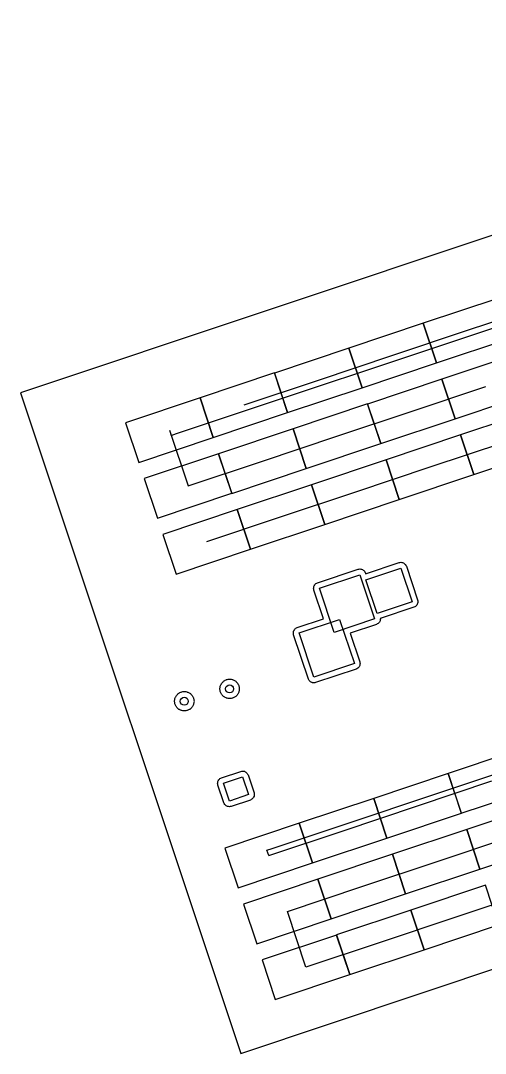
# Model space of a CAD drawing. Header units: feet. Extents: x -377 to 137, y -116 to 143.
# Drawn here: x -376.6 to -335.8, y -22.4 to 68.1 of the extents above; entities that cross this region are included whole.
import ezdxf

# ---------------------------------------------------------------- set-up
doc = ezdxf.new("R2010")
doc.units = ezdxf.units.FT
for name, color, linetype in [('Buildings', 7, 'CONTINUOUS'), ('Connections', 7, 'CONTINUOUS'), ('Modules', 7, 'CONTINUOUS'), ('Obstructions', 7, 'CONTINUOUS'), ('Setbacks', 7, 'CONTINUOUS'), ('Strings', 7, 'CONTINUOUS')]:
    doc.layers.add(name, color=color, linetype=linetype)

msp = doc.modelspace()

# ---------------------------------------------------------------- linework, layer by layer
at = {"layer": 'Buildings', "color": 252}
for p, q in [((-141.602, 113.945), (-376.619, 35.506)), ((-357.301, -22.374), (-122.284, 56.066)), ((-376.619, 35.506), (-357.301, -22.374))]:
    msp.add_line(p, q, dxfattribs=at)
at = {"layer": 'Connections', "color": 91}
for p, q in [((-362.943, 31.934), (-218.958, 79.991)), ((-354.545, -4.417), (-207.199, 44.761)), ((-363.565, 32.245), (-363.41, 31.779)), ((-363.41, 31.779), (-362.943, 31.934)), ((-355.012, -4.573), (-354.545, -4.417)), ((-354.856, -5.04), (-355.012, -4.573))]:
    msp.add_line(p, q, dxfattribs=at)
at = {"layer": 'Modules', "color": 254}
for p, q in [((-334.764, 43.785), (-341.293, 41.606)), ((-341.294, 41.605), (-347.823, 39.426)), ((-340.135, 38.133), (-341.294, 41.605)), ((-341.293, 41.606), (-340.134, 38.134)), ((-340.134, 38.134), (-333.605, 40.313)), ((-347.824, 39.428), (-354.353, 37.249)), ((-346.665, 35.956), (-347.824, 39.428)), ((-347.823, 39.426), (-346.664, 35.953)), ((-346.664, 35.953), (-340.135, 38.133)), ((-333.13, 38.895), (-339.66, 36.716)), ((-354.351, 37.252), (-360.88, 35.072)), ((-354.353, 37.249), (-353.194, 33.777)), ((-353.192, 33.779), (-354.351, 37.252)), ((-339.657, 36.711), (-346.186, 34.532)), ((-339.66, 36.716), (-338.501, 33.243)), ((-338.498, 33.239), (-339.657, 36.711)), ((-353.194, 33.777), (-346.665, 35.956)), ((-338.501, 33.243), (-331.971, 35.423)), ((-360.88, 35.071), (-367.41, 32.892)), ((-360.88, 35.072), (-359.721, 31.6)), ((-359.721, 31.599), (-360.88, 35.071)), ((-346.19, 34.534), (-352.719, 32.355)), ((-345.031, 31.062), (-346.19, 34.534)), ((-346.186, 34.532), (-345.027, 31.059)), ((-359.721, 31.6), (-353.192, 33.779)), ((-331.494, 33.997), (-338.023, 31.818)), ((-367.41, 32.892), (-366.251, 29.42)), ((-345.027, 31.059), (-338.498, 33.239)), ((-352.717, 32.354), (-359.246, 30.175)), ((-352.719, 32.355), (-351.56, 28.883)), ((-351.558, 28.882), (-352.717, 32.354)), ((-338.026, 31.817), (-344.555, 29.638)), ((-336.867, 28.345), (-338.026, 31.817)), ((-338.023, 31.818), (-336.864, 28.346)), ((-366.251, 29.42), (-359.721, 31.599)), ((-351.56, 28.883), (-345.031, 31.062)), ((-359.247, 30.177), (-365.776, 27.998)), ((-358.088, 26.705), (-359.247, 30.177)), ((-359.246, 30.175), (-358.087, 26.702)), ((-336.864, 28.346), (-330.335, 30.525)), ((-344.559, 29.637), (-351.088, 27.458)), ((-343.4, 26.164), (-344.559, 29.637)), ((-344.555, 29.638), (-343.396, 26.165)), ((-358.087, 26.702), (-351.558, 28.882)), ((-343.396, 26.165), (-336.867, 28.345)), ((-365.776, 27.998), (-364.617, 24.526)), ((-351.086, 27.456), (-357.615, 25.277)), ((-351.088, 27.458), (-349.929, 23.985)), ((-349.927, 23.984), (-351.086, 27.456)), ((-364.617, 24.526), (-358.088, 26.705)), ((-349.929, 23.985), (-343.4, 26.164)), ((-357.616, 25.283), (-364.145, 23.104)), ((-356.457, 21.811), (-357.616, 25.283)), ((-357.615, 25.277), (-356.456, 21.805)), ((-356.456, 21.805), (-349.927, 23.984)), ((-364.145, 23.104), (-362.986, 19.632)), ((-362.986, 19.632), (-356.457, 21.811)), ((-332.585, 4.327), (-339.114, 2.148)), ((-339.112, 2.146), (-345.641, -0.033)), ((-339.114, 2.148), (-337.955, -1.325)), ((-337.953, -1.326), (-339.112, 2.146)), ((-337.955, -1.325), (-331.426, 0.854)), ((-345.641, -0.034), (-352.171, -2.213)), ((-345.641, -0.033), (-344.482, -3.505)), ((-344.482, -3.506), (-345.641, -0.034)), ((-330.948, -0.571), (-337.477, -2.75)), ((-344.482, -3.505), (-337.953, -1.326)), ((-352.171, -2.214), (-358.7, -4.393)), ((-352.171, -2.213), (-351.012, -5.685)), ((-351.012, -5.687), (-352.171, -2.214)), ((-351.012, -5.685), (-344.482, -3.506)), ((-337.478, -2.751), (-344.007, -4.93)), ((-336.319, -6.224), (-337.478, -2.751)), ((-337.477, -2.75), (-336.318, -6.222)), ((-358.7, -4.393), (-357.541, -7.866)), ((-336.318, -6.222), (-329.789, -4.043)), ((-344.007, -4.932), (-350.537, -7.111)), ((-344.007, -4.93), (-342.848, -8.403)), ((-342.849, -8.404), (-344.007, -4.932)), ((-357.541, -7.866), (-351.012, -5.687)), ((-342.848, -8.403), (-336.319, -6.224)), ((-350.534, -7.112), (-357.063, -9.291)), ((-350.537, -7.111), (-349.378, -10.583)), ((-349.375, -10.584), (-350.534, -7.112)), ((-335.847, -7.645), (-342.376, -9.824)), ((-334.688, -11.118), (-335.847, -7.645)), ((-349.378, -10.583), (-342.849, -8.404)), ((-357.063, -9.291), (-355.905, -12.763)), ((-342.377, -9.822), (-348.906, -12.001)), ((-341.218, -13.294), (-342.377, -9.822)), ((-342.376, -9.824), (-341.217, -13.297)), ((-355.905, -12.763), (-349.375, -10.584)), ((-341.217, -13.297), (-334.688, -11.118)), ((-348.903, -12.006), (-355.432, -14.185)), ((-348.906, -12.001), (-347.747, -15.473)), ((-347.744, -15.478), (-348.903, -12.006)), ((-347.747, -15.473), (-341.218, -13.294)), ((-355.432, -14.185), (-354.274, -17.657)), ((-354.274, -17.657), (-347.744, -15.478))]:
    msp.add_line(p, q, dxfattribs=at)
at = {"layer": 'Obstructions', "color": 252}
for p, q in [((-346.328, 19.13), (-343.256, 20.157)), ((-343.256, 20.157), (-342.272, 17.206)), ((-350.41, 18.385), (-346.853, 19.572)), ((-346.853, 19.572), (-345.558, 15.697)), ((-345.342, 16.179), (-346.328, 19.13)), ((-349.117, 14.507), (-350.41, 18.385)), ((-342.272, 17.206), (-345.342, 16.179)), ((-352.189, 14.47), (-348.633, 15.657)), ((-345.558, 15.697), (-349.117, 14.507)), ((-348.633, 15.657), (-347.337, 11.778)), ((-350.897, 10.591), (-352.189, 14.47)), ((-347.337, 11.778), (-350.897, 10.591)), ((-358.83, 1.3), (-357.144, 1.863)), ((-357.144, 1.863), (-356.621, 0.303)), ((-358.308, -0.259), (-358.83, 1.3)), ((-356.621, 0.303), (-358.308, -0.259))]:
    msp.add_line(p, q, dxfattribs=at)
for centre in [(-358.282, 9.569), (-362.258, 8.484)]:
    msp.add_circle(centre, 0.35, dxfattribs=at)
at = {"layer": 'Setbacks', "color": 2}
for p, q in [((-350.569, 18.863), (-347.012, 20.05)), ((-347.012, 20.05), (-346.935, 20.063)), ((-347.012, 20.05), (-347.012, 20.05)), ((-346.935, 20.063), (-346.858, 20.075)), ((-346.858, 20.075), (-346.857, 20.075)), ((-346.857, 20.075), (-346.857, 20.075)), ((-346.857, 20.075), (-346.857, 20.075)), ((-346.857, 20.075), (-346.857, 20.075)), ((-346.857, 20.075), (-346.779, 20.064)), ((-346.779, 20.064), (-346.702, 20.052)), ((-346.702, 20.052), (-346.702, 20.052)), ((-346.702, 20.052), (-346.701, 20.052)), ((-346.701, 20.052), (-346.701, 20.052)), ((-346.701, 20.052), (-346.701, 20.052)), ((-346.701, 20.052), (-346.631, 20.017)), ((-346.631, 20.017), (-346.561, 19.982)), ((-346.561, 19.982), (-346.561, 19.982)), ((-346.561, 19.982), (-346.561, 19.982)), ((-346.561, 19.982), (-346.56, 19.982)), ((-346.56, 19.982), (-346.56, 19.981)), ((-346.56, 19.981), (-346.504, 19.927)), ((-346.504, 19.927), (-346.449, 19.872)), ((-346.35, 19.654), (-343.415, 20.634)), ((-343.415, 20.634), (-343.415, 20.634)), ((-343.415, 20.634), (-343.415, 20.634)), ((-343.415, 20.634), (-343.414, 20.634)), ((-343.414, 20.634), (-343.337, 20.647)), ((-343.337, 20.647), (-343.26, 20.66)), ((-343.26, 20.66), (-343.26, 20.66)), ((-343.26, 20.66), (-343.26, 20.66)), ((-343.26, 20.66), (-343.259, 20.66)), ((-343.259, 20.66), (-343.259, 20.66)), ((-343.259, 20.66), (-343.182, 20.648)), ((-343.182, 20.648), (-343.104, 20.637)), ((-343.104, 20.637), (-343.104, 20.636)), ((-343.104, 20.636), (-343.104, 20.636)), ((-343.104, 20.636), (-343.104, 20.636)), ((-343.104, 20.636), (-343.103, 20.636)), ((-343.103, 20.636), (-343.033, 20.601)), ((-343.033, 20.601), (-342.964, 20.566)), ((-342.964, 20.566), (-342.963, 20.566)), ((-342.963, 20.566), (-342.963, 20.566)), ((-342.963, 20.566), (-342.963, 20.566)), ((-342.963, 20.566), (-342.962, 20.566)), ((-342.962, 20.566), (-342.907, 20.511)), ((-342.907, 20.511), (-342.851, 20.456)), ((-342.851, 20.456), (-342.851, 20.456)), ((-342.851, 20.456), (-342.851, 20.456)), ((-342.851, 20.456), (-342.851, 20.455)), ((-342.851, 20.455), (-342.85, 20.455)), ((-342.85, 20.455), (-342.814, 20.386)), ((-342.814, 20.386), (-342.778, 20.316)), ((-342.778, 20.316), (-342.778, 20.316)), ((-342.778, 20.316), (-342.778, 20.316)), ((-342.778, 20.316), (-342.778, 20.316)), ((-342.778, 20.316), (-341.795, 17.365)), ((-346.449, 19.872), (-346.448, 19.871)), ((-346.448, 19.871), (-346.448, 19.871)), ((-346.448, 19.871), (-346.448, 19.871)), ((-346.448, 19.871), (-346.448, 19.871)), ((-346.448, 19.871), (-346.412, 19.801)), ((-346.412, 19.801), (-346.376, 19.732)), ((-346.376, 19.732), (-346.376, 19.732)), ((-346.376, 19.732), (-346.376, 19.732)), ((-346.376, 19.732), (-346.376, 19.732)), ((-346.376, 19.732), (-346.35, 19.654)), ((-350.913, 18.382), (-350.901, 18.459)), ((-350.913, 18.381), (-350.913, 18.382)), ((-350.9, 18.304), (-350.913, 18.381)), ((-350.913, 18.381), (-350.913, 18.381)), ((-350.913, 18.381), (-350.913, 18.381)), ((-350.913, 18.381), (-350.913, 18.381)), ((-350.901, 18.459), (-350.89, 18.536)), ((-350.887, 18.227), (-350.9, 18.304)), ((-350.89, 18.536), (-350.89, 18.537)), ((-350.89, 18.537), (-350.89, 18.537)), ((-350.89, 18.537), (-350.889, 18.537)), ((-350.889, 18.538), (-350.854, 18.607)), ((-350.889, 18.537), (-350.889, 18.538)), ((-350.887, 18.226), (-350.887, 18.227)), ((-350.05, 15.715), (-350.887, 18.226)), ((-350.854, 18.607), (-350.819, 18.677)), ((-350.819, 18.678), (-350.764, 18.734)), ((-350.819, 18.677), (-350.819, 18.678)), ((-350.819, 18.678), (-350.819, 18.678)), ((-350.819, 18.678), (-350.819, 18.678)), ((-350.819, 18.678), (-350.819, 18.678)), ((-350.764, 18.734), (-350.709, 18.79)), ((-350.709, 18.79), (-350.709, 18.79)), ((-350.709, 18.79), (-350.709, 18.79)), ((-350.709, 18.79), (-350.709, 18.79)), ((-350.709, 18.79), (-350.708, 18.79)), ((-350.708, 18.79), (-350.639, 18.826)), ((-350.639, 18.826), (-350.569, 18.862)), ((-350.569, 18.862), (-350.569, 18.863)), ((-341.795, 17.365), (-341.795, 17.364)), ((-341.795, 17.364), (-341.782, 17.287)), ((-341.782, 17.287), (-341.769, 17.21)), ((-341.769, 17.209), (-341.781, 17.132)), ((-341.769, 17.21), (-341.769, 17.21)), ((-341.769, 17.21), (-341.769, 17.21)), ((-341.769, 17.21), (-341.769, 17.209)), ((-341.769, 17.209), (-341.769, 17.209)), ((-342.113, 16.728), (-345.061, 15.742)), ((-342.112, 16.728), (-342.113, 16.728)), ((-342.043, 16.764), (-342.112, 16.728)), ((-341.974, 16.8), (-342.043, 16.764)), ((-341.973, 16.801), (-341.974, 16.8)), ((-341.918, 16.857), (-341.973, 16.801)), ((-341.973, 16.801), (-341.973, 16.801)), ((-341.973, 16.801), (-341.973, 16.801)), ((-341.973, 16.801), (-341.973, 16.801)), ((-341.863, 16.912), (-341.918, 16.857)), ((-341.862, 16.914), (-341.863, 16.913)), ((-341.863, 16.913), (-341.863, 16.913)), ((-341.863, 16.913), (-341.863, 16.913)), ((-341.863, 16.913), (-341.863, 16.912)), ((-341.828, 16.983), (-341.862, 16.914)), ((-341.793, 17.053), (-341.828, 16.983)), ((-341.792, 17.054), (-341.793, 17.054)), ((-341.793, 17.054), (-341.793, 17.053)), ((-341.781, 17.132), (-341.792, 17.055)), ((-341.792, 17.055), (-341.792, 17.054)), ((-341.792, 17.054), (-341.792, 17.054)), ((-352.349, 14.947), (-350.05, 15.715)), ((-345.148, 15.404), (-345.204, 15.348)), ((-345.113, 15.475), (-345.148, 15.405)), ((-345.148, 15.405), (-345.148, 15.405)), ((-345.148, 15.405), (-345.148, 15.405)), ((-345.148, 15.405), (-345.148, 15.405)), ((-345.148, 15.405), (-345.148, 15.404)), ((-345.078, 15.545), (-345.113, 15.475)), ((-345.066, 15.624), (-345.078, 15.546)), ((-345.078, 15.546), (-345.078, 15.546)), ((-345.078, 15.546), (-345.078, 15.546)), ((-345.078, 15.546), (-345.078, 15.546)), ((-345.078, 15.546), (-345.078, 15.545)), ((-345.054, 15.701), (-345.066, 15.624)), ((-345.061, 15.742), (-345.054, 15.702)), ((-345.054, 15.702), (-345.054, 15.702)), ((-345.054, 15.702), (-345.054, 15.702)), ((-345.054, 15.702), (-345.054, 15.701)), ((-345.054, 15.701), (-345.054, 15.701)), ((-352.693, 14.467), (-352.681, 14.544)), ((-352.681, 14.544), (-352.669, 14.621)), ((-352.669, 14.622), (-352.634, 14.693)), ((-352.669, 14.621), (-352.669, 14.622)), ((-352.669, 14.622), (-352.669, 14.622)), ((-352.669, 14.622), (-352.669, 14.622)), ((-352.669, 14.622), (-352.669, 14.622)), ((-352.634, 14.693), (-352.599, 14.762)), ((-352.599, 14.763), (-352.543, 14.819)), ((-352.599, 14.762), (-352.599, 14.763)), ((-352.599, 14.763), (-352.599, 14.763)), ((-352.599, 14.763), (-352.599, 14.763)), ((-352.599, 14.763), (-352.599, 14.763)), ((-352.543, 14.819), (-352.489, 14.875)), ((-352.489, 14.875), (-352.489, 14.875)), ((-352.489, 14.875), (-352.488, 14.875)), ((-352.488, 14.875), (-352.419, 14.911)), ((-352.488, 14.875), (-352.488, 14.875)), ((-352.488, 14.875), (-352.488, 14.875)), ((-352.419, 14.911), (-352.349, 14.947)), ((-352.349, 14.947), (-352.349, 14.947)), ((-345.398, 15.22), (-347.699, 14.45)), ((-345.397, 15.22), (-345.398, 15.22)), ((-345.398, 15.22), (-345.398, 15.22)), ((-345.398, 15.22), (-345.398, 15.22)), ((-345.398, 15.22), (-345.398, 15.22)), ((-345.329, 15.256), (-345.397, 15.22)), ((-345.259, 15.292), (-345.329, 15.256)), ((-345.258, 15.293), (-345.259, 15.292)), ((-345.204, 15.348), (-345.258, 15.293)), ((-345.258, 15.293), (-345.258, 15.293)), ((-345.258, 15.293), (-345.258, 15.293)), ((-345.258, 15.293), (-345.258, 15.293)), ((-352.693, 14.466), (-352.693, 14.467)), ((-352.693, 14.466), (-352.693, 14.466)), ((-352.68, 14.388), (-352.693, 14.466)), ((-352.693, 14.466), (-352.693, 14.466)), ((-352.693, 14.466), (-352.693, 14.466)), ((-352.667, 14.311), (-352.68, 14.388)), ((-351.374, 10.432), (-352.667, 14.311)), ((-352.667, 14.311), (-352.667, 14.311)), ((-347.699, 14.45), (-346.86, 11.938)), ((-346.86, 11.938), (-346.86, 11.938)), ((-346.86, 11.938), (-346.86, 11.938)), ((-346.86, 11.938), (-346.86, 11.937)), ((-346.86, 11.937), (-346.847, 11.86)), ((-346.847, 11.86), (-346.834, 11.783)), ((-346.834, 11.782), (-346.846, 11.704)), ((-346.834, 11.783), (-346.834, 11.783)), ((-346.834, 11.783), (-346.834, 11.782)), ((-346.834, 11.782), (-346.834, 11.782)), ((-346.834, 11.782), (-346.834, 11.782)), ((-347.178, 11.301), (-350.738, 10.114)), ((-347.177, 11.301), (-347.178, 11.301)), ((-347.178, 11.301), (-347.178, 11.301)), ((-347.178, 11.301), (-347.178, 11.301)), ((-347.108, 11.337), (-347.177, 11.301)), ((-347.039, 11.373), (-347.108, 11.337)), ((-347.038, 11.374), (-347.039, 11.373)), ((-346.983, 11.43), (-347.038, 11.374)), ((-347.038, 11.374), (-347.038, 11.374)), ((-347.038, 11.374), (-347.038, 11.374)), ((-347.038, 11.374), (-347.038, 11.374)), ((-346.928, 11.485), (-346.983, 11.43)), ((-346.893, 11.556), (-346.928, 11.486)), ((-346.928, 11.486), (-346.928, 11.486)), ((-346.928, 11.486), (-346.928, 11.486)), ((-346.928, 11.486), (-346.928, 11.486)), ((-346.928, 11.486), (-346.928, 11.485)), ((-346.858, 11.626), (-346.893, 11.556)), ((-346.857, 11.627), (-346.858, 11.627)), ((-346.858, 11.627), (-346.858, 11.627)), ((-346.858, 11.627), (-346.858, 11.626)), ((-346.846, 11.704), (-346.857, 11.627)), ((-346.857, 11.627), (-346.857, 11.627)), ((-359.056, 9.913), (-359.037, 9.962)), ((-359.037, 9.963), (-359, 10.026)), ((-359.037, 9.962), (-359.037, 9.963)), ((-359, 10.026), (-358.967, 10.067)), ((-359, 10.026), (-359, 10.026)), ((-358.967, 10.067), (-358.939, 10.111)), ((-358.939, 10.111), (-358.938, 10.111)), ((-358.938, 10.111), (-358.889, 10.165)), ((-358.889, 10.166), (-358.849, 10.198)), ((-358.889, 10.165), (-358.889, 10.166)), ((-358.849, 10.198), (-358.812, 10.235)), ((-358.812, 10.235), (-358.811, 10.236)), ((-358.811, 10.236), (-358.752, 10.279)), ((-358.752, 10.279), (-358.705, 10.303)), ((-358.752, 10.279), (-358.752, 10.279)), ((-358.705, 10.303), (-358.662, 10.331)), ((-358.662, 10.331), (-358.661, 10.331)), ((-358.661, 10.331), (-358.594, 10.361)), ((-358.594, 10.361), (-358.543, 10.375)), ((-358.594, 10.361), (-358.594, 10.361)), ((-358.543, 10.375), (-358.495, 10.393)), ((-358.495, 10.393), (-358.494, 10.394)), ((-358.494, 10.394), (-358.423, 10.409)), ((-358.423, 10.409), (-358.422, 10.409)), ((-358.422, 10.409), (-358.37, 10.411)), ((-358.37, 10.411), (-358.319, 10.42)), ((-358.319, 10.42), (-358.318, 10.42)), ((-358.318, 10.42), (-358.245, 10.42)), ((-358.245, 10.42), (-358.245, 10.42)), ((-358.245, 10.42), (-358.193, 10.411)), ((-358.193, 10.411), (-358.141, 10.409)), ((-358.141, 10.409), (-358.14, 10.409)), ((-358.14, 10.409), (-358.069, 10.394)), ((-358.069, 10.394), (-358.068, 10.393)), ((-358.068, 10.393), (-358.02, 10.375)), ((-358.02, 10.375), (-357.969, 10.361)), ((-357.969, 10.361), (-357.969, 10.361)), ((-357.969, 10.361), (-357.902, 10.331)), ((-357.902, 10.331), (-357.902, 10.331)), ((-357.902, 10.331), (-357.858, 10.303)), ((-357.858, 10.303), (-357.811, 10.279)), ((-357.811, 10.279), (-357.811, 10.279)), ((-357.811, 10.279), (-357.752, 10.236)), ((-357.752, 10.236), (-357.751, 10.235)), ((-357.751, 10.235), (-357.715, 10.198)), ((-357.715, 10.198), (-357.674, 10.166)), ((-357.674, 10.166), (-357.674, 10.165)), ((-357.674, 10.165), (-357.625, 10.111)), ((-357.625, 10.111), (-357.624, 10.111)), ((-357.624, 10.111), (-357.596, 10.067)), ((-357.596, 10.067), (-357.563, 10.026)), ((-357.563, 10.026), (-357.563, 10.026)), ((-357.563, 10.026), (-357.526, 9.963)), ((-357.526, 9.963), (-357.526, 9.962)), ((-357.526, 9.962), (-357.508, 9.913)), ((-351.338, 10.362), (-351.374, 10.432)), ((-351.374, 10.432), (-351.374, 10.432)), ((-351.374, 10.432), (-351.374, 10.432)), ((-351.374, 10.432), (-351.374, 10.432)), ((-351.302, 10.293), (-351.338, 10.362)), ((-351.302, 10.292), (-351.302, 10.293)), ((-351.302, 10.293), (-351.302, 10.293)), ((-351.302, 10.293), (-351.302, 10.293)), ((-351.301, 10.292), (-351.302, 10.292)), ((-351.246, 10.237), (-351.301, 10.292)), ((-351.19, 10.182), (-351.246, 10.237)), ((-351.189, 10.182), (-351.19, 10.182)), ((-351.19, 10.182), (-351.19, 10.182)), ((-351.19, 10.182), (-351.19, 10.182)), ((-351.19, 10.182), (-351.19, 10.182)), ((-351.119, 10.147), (-351.189, 10.182)), ((-351.049, 10.112), (-351.119, 10.147)), ((-351.048, 10.111), (-351.049, 10.112)), ((-351.049, 10.112), (-351.049, 10.112)), ((-351.049, 10.112), (-351.049, 10.112)), ((-351.049, 10.112), (-351.049, 10.112)), ((-350.972, 10.1), (-351.048, 10.111)), ((-350.894, 10.088), (-350.972, 10.1)), ((-350.893, 10.088), (-350.894, 10.088)), ((-350.816, 10.101), (-350.893, 10.088)), ((-350.893, 10.088), (-350.893, 10.088)), ((-350.893, 10.088), (-350.893, 10.088)), ((-350.893, 10.088), (-350.893, 10.088)), ((-350.738, 10.114), (-350.816, 10.101)), ((-350.738, 10.114), (-350.738, 10.114)), ((-350.738, 10.114), (-350.738, 10.114)), ((-350.738, 10.114), (-350.738, 10.114)), ((-362.915, 9.026), (-362.866, 9.081)), ((-362.866, 9.081), (-362.825, 9.114)), ((-362.866, 9.081), (-362.866, 9.081)), ((-362.825, 9.114), (-362.788, 9.151)), ((-362.788, 9.151), (-362.729, 9.194)), ((-362.788, 9.151), (-362.788, 9.151)), ((-362.729, 9.194), (-362.682, 9.218)), ((-362.729, 9.194), (-362.729, 9.194)), ((-362.682, 9.218), (-362.638, 9.246)), ((-362.638, 9.247), (-362.571, 9.276)), ((-362.638, 9.246), (-362.638, 9.247)), ((-362.571, 9.276), (-362.52, 9.29)), ((-362.571, 9.276), (-362.571, 9.276)), ((-362.52, 9.29), (-362.472, 9.309)), ((-362.472, 9.309), (-362.471, 9.309)), ((-362.471, 9.309), (-362.4, 9.324)), ((-362.4, 9.324), (-362.399, 9.324)), ((-362.399, 9.324), (-362.347, 9.327)), ((-362.347, 9.327), (-362.295, 9.335)), ((-362.295, 9.335), (-362.295, 9.335)), ((-362.295, 9.335), (-362.222, 9.335)), ((-362.222, 9.335), (-362.221, 9.335)), ((-362.221, 9.335), (-362.17, 9.327)), ((-362.17, 9.327), (-362.118, 9.324)), ((-362.118, 9.324), (-362.117, 9.324)), ((-362.117, 9.324), (-362.046, 9.309)), ((-362.046, 9.309), (-362.045, 9.309)), ((-362.045, 9.309), (-361.997, 9.29)), ((-361.997, 9.29), (-361.946, 9.276)), ((-361.946, 9.276), (-361.946, 9.276)), ((-361.946, 9.276), (-361.879, 9.247)), ((-361.879, 9.247), (-361.878, 9.246)), ((-361.878, 9.246), (-361.835, 9.218)), ((-361.835, 9.218), (-361.788, 9.194)), ((-361.788, 9.194), (-361.788, 9.194)), ((-361.788, 9.194), (-361.729, 9.151)), ((-361.729, 9.151), (-361.728, 9.151)), ((-361.728, 9.151), (-361.691, 9.114)), ((-361.691, 9.114), (-361.651, 9.081)), ((-361.651, 9.081), (-361.65, 9.081)), ((-361.65, 9.081), (-361.602, 9.026)), ((-359.132, 9.621), (-359.124, 9.694)), ((-359.129, 9.569), (-359.132, 9.621)), ((-359.132, 9.621), (-359.132, 9.621)), ((-359.132, 9.517), (-359.129, 9.569)), ((-359.132, 9.516), (-359.132, 9.517)), ((-359.124, 9.444), (-359.132, 9.516)), ((-359.124, 9.695), (-359.11, 9.745)), ((-359.124, 9.694), (-359.124, 9.695)), ((-359.124, 9.443), (-359.124, 9.444)), ((-359.11, 9.393), (-359.124, 9.443)), ((-359.11, 9.745), (-359.102, 9.796)), ((-359.102, 9.341), (-359.11, 9.393)), ((-359.102, 9.797), (-359.08, 9.866)), ((-359.102, 9.796), (-359.102, 9.797)), ((-359.08, 9.271), (-359.102, 9.341)), ((-359.102, 9.341), (-359.102, 9.341)), ((-359.08, 9.866), (-359.079, 9.867)), ((-359.079, 9.271), (-359.08, 9.271)), ((-359.079, 9.867), (-359.056, 9.913)), ((-359.056, 9.224), (-359.079, 9.271)), ((-359.037, 9.175), (-359.056, 9.224)), ((-359, 9.112), (-359.037, 9.175)), ((-359.037, 9.175), (-359.037, 9.175)), ((-359, 9.111), (-359, 9.112)), ((-358.967, 9.071), (-359, 9.111)), ((-358.939, 9.027), (-358.967, 9.071)), ((-357.596, 9.071), (-357.624, 9.027)), ((-357.563, 9.111), (-357.596, 9.071)), ((-357.526, 9.175), (-357.563, 9.112)), ((-357.563, 9.112), (-357.563, 9.111)), ((-357.508, 9.224), (-357.526, 9.175)), ((-357.526, 9.175), (-357.526, 9.175)), ((-357.508, 9.913), (-357.484, 9.867)), ((-357.484, 9.271), (-357.508, 9.224)), ((-357.484, 9.867), (-357.484, 9.866)), ((-357.484, 9.866), (-357.461, 9.797)), ((-357.461, 9.341), (-357.484, 9.271)), ((-357.484, 9.271), (-357.484, 9.271)), ((-357.461, 9.797), (-357.461, 9.796)), ((-357.461, 9.796), (-357.453, 9.745)), ((-357.453, 9.393), (-357.461, 9.341)), ((-357.461, 9.341), (-357.461, 9.341)), ((-357.453, 9.745), (-357.439, 9.695)), ((-357.439, 9.443), (-357.453, 9.393)), ((-357.439, 9.695), (-357.439, 9.694)), ((-357.439, 9.694), (-357.432, 9.621)), ((-357.432, 9.516), (-357.439, 9.444)), ((-357.439, 9.444), (-357.439, 9.443)), ((-357.432, 9.621), (-357.434, 9.569)), ((-357.434, 9.569), (-357.432, 9.517)), ((-357.432, 9.621), (-357.432, 9.621)), ((-357.432, 9.517), (-357.432, 9.516)), ((-363.108, 8.537), (-363.101, 8.609)), ((-363.108, 8.536), (-363.108, 8.537)), ((-363.106, 8.484), (-363.108, 8.536)), ((-363.108, 8.432), (-363.106, 8.484)), ((-363.108, 8.431), (-363.108, 8.432)), ((-363.101, 8.359), (-363.108, 8.431)), ((-363.101, 8.61), (-363.087, 8.66)), ((-363.101, 8.609), (-363.101, 8.61)), ((-363.101, 8.358), (-363.101, 8.359)), ((-363.087, 8.308), (-363.101, 8.358)), ((-363.087, 8.66), (-363.079, 8.712)), ((-363.079, 8.256), (-363.087, 8.308)), ((-363.079, 8.712), (-363.056, 8.782)), ((-363.079, 8.712), (-363.079, 8.712)), ((-363.056, 8.186), (-363.079, 8.256)), ((-363.079, 8.256), (-363.079, 8.256)), ((-363.056, 8.782), (-363.032, 8.829)), ((-363.056, 8.782), (-363.056, 8.782)), ((-363.032, 8.139), (-363.056, 8.186)), ((-363.056, 8.186), (-363.056, 8.186)), ((-363.032, 8.829), (-363.014, 8.877)), ((-363.014, 8.878), (-362.977, 8.941)), ((-363.014, 8.877), (-363.014, 8.878)), ((-362.977, 8.942), (-362.944, 8.982)), ((-362.977, 8.941), (-362.977, 8.942)), ((-362.944, 8.982), (-362.915, 9.026)), ((-362.915, 9.026), (-362.915, 9.026)), ((-361.602, 9.026), (-361.601, 9.026)), ((-361.601, 9.026), (-361.573, 8.982)), ((-361.573, 8.982), (-361.54, 8.942)), ((-361.54, 8.942), (-361.54, 8.941)), ((-361.54, 8.941), (-361.503, 8.878)), ((-361.503, 8.878), (-361.503, 8.877)), ((-361.503, 8.877), (-361.484, 8.829)), ((-361.484, 8.829), (-361.461, 8.782)), ((-361.461, 8.186), (-361.484, 8.139)), ((-361.461, 8.782), (-361.46, 8.782)), ((-361.46, 8.186), (-361.461, 8.186)), ((-361.46, 8.782), (-361.438, 8.712)), ((-361.438, 8.256), (-361.46, 8.186)), ((-361.438, 8.712), (-361.438, 8.712)), ((-361.438, 8.712), (-361.43, 8.66)), ((-361.43, 8.308), (-361.438, 8.256)), ((-361.438, 8.256), (-361.438, 8.256)), ((-361.43, 8.66), (-361.416, 8.61)), ((-361.416, 8.358), (-361.43, 8.308)), ((-361.416, 8.61), (-361.416, 8.609)), ((-361.416, 8.609), (-361.408, 8.537)), ((-361.408, 8.431), (-361.416, 8.359)), ((-361.416, 8.359), (-361.416, 8.358)), ((-361.408, 8.536), (-361.411, 8.484)), ((-361.411, 8.484), (-361.408, 8.432)), ((-361.408, 8.537), (-361.408, 8.536)), ((-361.408, 8.432), (-361.408, 8.431)), ((-358.938, 9.027), (-358.939, 9.027)), ((-358.889, 8.972), (-358.938, 9.027)), ((-358.849, 8.939), (-358.889, 8.972)), ((-358.889, 8.972), (-358.889, 8.972)), ((-358.812, 8.902), (-358.849, 8.939)), ((-358.811, 8.902), (-358.812, 8.902)), ((-358.752, 8.859), (-358.811, 8.902)), ((-358.705, 8.835), (-358.752, 8.859)), ((-358.752, 8.859), (-358.752, 8.859)), ((-358.662, 8.807), (-358.705, 8.835)), ((-358.661, 8.806), (-358.662, 8.807)), ((-358.594, 8.777), (-358.661, 8.806)), ((-358.594, 8.776), (-358.594, 8.777)), ((-358.543, 8.763), (-358.594, 8.776)), ((-358.495, 8.744), (-358.543, 8.763)), ((-358.494, 8.744), (-358.495, 8.744)), ((-358.423, 8.729), (-358.494, 8.744)), ((-358.422, 8.729), (-358.423, 8.729)), ((-358.37, 8.726), (-358.422, 8.729)), ((-358.319, 8.718), (-358.37, 8.726)), ((-358.318, 8.718), (-358.319, 8.718)), ((-358.245, 8.718), (-358.318, 8.718)), ((-358.193, 8.726), (-358.245, 8.718)), ((-358.245, 8.718), (-358.245, 8.718)), ((-358.141, 8.729), (-358.193, 8.726)), ((-358.14, 8.729), (-358.141, 8.729)), ((-358.069, 8.744), (-358.14, 8.729)), ((-358.068, 8.744), (-358.069, 8.744)), ((-358.02, 8.763), (-358.068, 8.744)), ((-357.969, 8.776), (-358.02, 8.763)), ((-357.902, 8.806), (-357.969, 8.777)), ((-357.969, 8.777), (-357.969, 8.776)), ((-357.858, 8.835), (-357.902, 8.807)), ((-357.902, 8.807), (-357.902, 8.806)), ((-357.811, 8.859), (-357.858, 8.835)), ((-357.752, 8.902), (-357.811, 8.859)), ((-357.811, 8.859), (-357.811, 8.859)), ((-357.751, 8.902), (-357.752, 8.902)), ((-357.715, 8.939), (-357.751, 8.902)), ((-357.674, 8.972), (-357.715, 8.939)), ((-357.625, 9.027), (-357.674, 8.972)), ((-357.674, 8.972), (-357.674, 8.972)), ((-357.624, 9.027), (-357.625, 9.027)), ((-363.014, 8.091), (-363.032, 8.139)), ((-363.014, 8.09), (-363.014, 8.091)), ((-362.977, 8.027), (-363.014, 8.09)), ((-362.944, 7.986), (-362.977, 8.027)), ((-362.977, 8.027), (-362.977, 8.027)), ((-362.915, 7.942), (-362.944, 7.986)), ((-362.866, 7.888), (-362.915, 7.942)), ((-362.915, 7.942), (-362.915, 7.942)), ((-362.866, 7.887), (-362.866, 7.888)), ((-362.825, 7.854), (-362.866, 7.887)), ((-362.788, 7.818), (-362.825, 7.854)), ((-362.788, 7.817), (-362.788, 7.818)), ((-362.729, 7.774), (-362.788, 7.817)), ((-362.682, 7.75), (-362.729, 7.774)), ((-362.729, 7.774), (-362.729, 7.774)), ((-362.638, 7.722), (-362.682, 7.75)), ((-362.571, 7.692), (-362.638, 7.722)), ((-362.638, 7.722), (-362.638, 7.722)), ((-362.52, 7.678), (-362.571, 7.692)), ((-362.571, 7.692), (-362.571, 7.692)), ((-362.472, 7.66), (-362.52, 7.678)), ((-362.471, 7.659), (-362.472, 7.66)), ((-362.4, 7.644), (-362.471, 7.659)), ((-362.399, 7.644), (-362.4, 7.644)), ((-362.347, 7.641), (-362.399, 7.644)), ((-362.295, 7.633), (-362.347, 7.641)), ((-362.222, 7.633), (-362.295, 7.633)), ((-362.295, 7.633), (-362.295, 7.633)), ((-362.221, 7.633), (-362.222, 7.633)), ((-362.17, 7.641), (-362.221, 7.633)), ((-362.118, 7.644), (-362.17, 7.641)), ((-362.117, 7.644), (-362.118, 7.644)), ((-362.046, 7.659), (-362.117, 7.644)), ((-362.045, 7.66), (-362.046, 7.659)), ((-361.997, 7.678), (-362.045, 7.66)), ((-361.946, 7.692), (-361.997, 7.678)), ((-361.879, 7.722), (-361.946, 7.692)), ((-361.946, 7.692), (-361.946, 7.692)), ((-361.878, 7.722), (-361.879, 7.722)), ((-361.835, 7.75), (-361.878, 7.722)), ((-361.788, 7.774), (-361.835, 7.75)), ((-361.729, 7.817), (-361.788, 7.774)), ((-361.788, 7.774), (-361.788, 7.774)), ((-361.728, 7.818), (-361.729, 7.817)), ((-361.691, 7.854), (-361.728, 7.818)), ((-361.651, 7.887), (-361.691, 7.854)), ((-361.65, 7.888), (-361.651, 7.887)), ((-361.602, 7.942), (-361.65, 7.888)), ((-361.601, 7.942), (-361.602, 7.942)), ((-361.573, 7.986), (-361.601, 7.942)), ((-361.54, 8.027), (-361.573, 7.986)), ((-361.503, 8.09), (-361.54, 8.027)), ((-361.54, 8.027), (-361.54, 8.027)), ((-361.484, 8.139), (-361.503, 8.091)), ((-361.503, 8.091), (-361.503, 8.09)), ((-358.989, 1.778), (-357.303, 2.34)), ((-357.303, 2.34), (-357.302, 2.34)), ((-357.302, 2.34), (-357.225, 2.353)), ((-357.225, 2.353), (-357.149, 2.366)), ((-357.149, 2.366), (-357.148, 2.366)), ((-357.148, 2.366), (-357.148, 2.366)), ((-357.148, 2.366), (-357.148, 2.366)), ((-357.148, 2.366), (-357.147, 2.366)), ((-357.147, 2.366), (-357.07, 2.354)), ((-357.07, 2.354), (-356.993, 2.343)), ((-356.993, 2.343), (-356.992, 2.343)), ((-356.992, 2.343), (-356.992, 2.343)), ((-356.992, 2.343), (-356.992, 2.342)), ((-356.992, 2.342), (-356.991, 2.342)), ((-356.991, 2.342), (-356.922, 2.307)), ((-356.922, 2.307), (-356.852, 2.273)), ((-356.852, 2.273), (-356.852, 2.272)), ((-356.852, 2.272), (-356.851, 2.272)), ((-356.851, 2.272), (-356.851, 2.272)), ((-356.851, 2.272), (-356.851, 2.272)), ((-356.851, 2.272), (-356.795, 2.217)), ((-356.795, 2.217), (-356.74, 2.162)), ((-356.74, 2.162), (-356.739, 2.162)), ((-356.739, 2.162), (-356.739, 2.162)), ((-356.739, 2.162), (-356.739, 2.162)), ((-356.739, 2.162), (-356.739, 2.161)), ((-356.739, 2.161), (-356.703, 2.092)), ((-356.703, 2.092), (-356.667, 2.023)), ((-356.667, 2.023), (-356.666, 2.022)), ((-356.666, 2.022), (-356.144, 0.463)), ((-359.333, 1.297), (-359.322, 1.374)), ((-359.333, 1.296), (-359.333, 1.297)), ((-359.333, 1.296), (-359.333, 1.296)), ((-359.333, 1.295), (-359.333, 1.296)), ((-359.333, 1.296), (-359.333, 1.296)), ((-359.32, 1.218), (-359.333, 1.295)), ((-359.322, 1.374), (-359.31, 1.451)), ((-359.308, 1.141), (-359.32, 1.218)), ((-359.31, 1.452), (-359.275, 1.522)), ((-359.31, 1.451), (-359.31, 1.452)), ((-359.31, 1.452), (-359.31, 1.452)), ((-359.31, 1.452), (-359.31, 1.452)), ((-359.31, 1.451), (-359.31, 1.451)), ((-359.307, 1.141), (-359.308, 1.141)), ((-359.308, 1.141), (-359.308, 1.141)), ((-359.307, 1.14), (-359.307, 1.141)), ((-358.785, -0.419), (-359.307, 1.14)), ((-359.275, 1.522), (-359.24, 1.592)), ((-359.24, 1.592), (-359.24, 1.593)), ((-359.24, 1.593), (-359.24, 1.593)), ((-359.24, 1.593), (-359.239, 1.593)), ((-359.24, 1.592), (-359.24, 1.592)), ((-359.239, 1.593), (-359.185, 1.649)), ((-359.185, 1.649), (-359.13, 1.704)), ((-359.13, 1.704), (-359.13, 1.705)), ((-359.13, 1.705), (-359.129, 1.705)), ((-359.129, 1.705), (-359.06, 1.741)), ((-359.129, 1.705), (-359.129, 1.705)), ((-359.129, 1.705), (-359.129, 1.705)), ((-359.06, 1.741), (-358.99, 1.777)), ((-358.99, 1.777), (-358.989, 1.778)), ((-358.99, 1.777), (-358.99, 1.777)), ((-358.99, 1.777), (-358.99, 1.777)), ((-356.212, 0.01), (-356.267, -0.045)), ((-356.211, 0.011), (-356.212, 0.011)), ((-356.212, 0.011), (-356.212, 0.011)), ((-356.212, 0.011), (-356.212, 0.01)), ((-356.212, 0.01), (-356.212, 0.01)), ((-356.177, 0.081), (-356.211, 0.011)), ((-356.142, 0.151), (-356.177, 0.081)), ((-356.144, 0.463), (-356.144, 0.463)), ((-356.144, 0.463), (-356.144, 0.462)), ((-356.144, 0.462), (-356.144, 0.462)), ((-356.144, 0.462), (-356.131, 0.385)), ((-356.141, 0.152), (-356.142, 0.152)), ((-356.142, 0.152), (-356.142, 0.151)), ((-356.142, 0.151), (-356.142, 0.151)), ((-356.13, 0.23), (-356.141, 0.152)), ((-356.141, 0.152), (-356.141, 0.152)), ((-356.131, 0.385), (-356.118, 0.308)), ((-356.118, 0.307), (-356.13, 0.23)), ((-356.118, 0.308), (-356.118, 0.308)), ((-356.118, 0.308), (-356.118, 0.307)), ((-356.118, 0.307), (-356.118, 0.307)), ((-356.118, 0.307), (-356.118, 0.307)), ((-358.785, -0.42), (-358.785, -0.419)), ((-358.749, -0.489), (-358.785, -0.42)), ((-358.713, -0.558), (-358.749, -0.489)), ((-358.712, -0.559), (-358.713, -0.558)), ((-358.713, -0.558), (-358.713, -0.558)), ((-358.656, -0.614), (-358.712, -0.559)), ((-358.712, -0.559), (-358.712, -0.559)), ((-358.712, -0.559), (-358.712, -0.559)), ((-358.601, -0.668), (-358.656, -0.614)), ((-358.6, -0.669), (-358.601, -0.668)), ((-358.53, -0.704), (-358.6, -0.669)), ((-358.6, -0.669), (-358.6, -0.669)), ((-358.6, -0.669), (-358.6, -0.669)), ((-358.6, -0.669), (-358.6, -0.669)), ((-358.46, -0.739), (-358.53, -0.704)), ((-358.459, -0.739), (-358.46, -0.739)), ((-358.46, -0.739), (-358.46, -0.739)), ((-358.382, -0.751), (-358.459, -0.739)), ((-358.459, -0.739), (-358.459, -0.739)), ((-358.459, -0.739), (-358.459, -0.739)), ((-358.304, -0.763), (-358.382, -0.751)), ((-358.303, -0.763), (-358.304, -0.763)), ((-358.304, -0.763), (-358.304, -0.763)), ((-358.304, -0.763), (-358.304, -0.763)), ((-358.226, -0.75), (-358.303, -0.763)), ((-358.303, -0.763), (-358.303, -0.763)), ((-358.149, -0.737), (-358.226, -0.75)), ((-356.462, -0.174), (-358.149, -0.737)), ((-358.149, -0.737), (-358.149, -0.737)), ((-356.461, -0.174), (-356.462, -0.174)), ((-356.462, -0.174), (-356.462, -0.174)), ((-356.462, -0.174), (-356.462, -0.174)), ((-356.392, -0.138), (-356.461, -0.174)), ((-356.323, -0.102), (-356.392, -0.138)), ((-356.322, -0.102), (-356.323, -0.102)), ((-356.267, -0.045), (-356.322, -0.101)), ((-356.322, -0.101), (-356.322, -0.101)), ((-356.322, -0.101), (-356.322, -0.102)), ((-356.322, -0.102), (-356.322, -0.102))]:
    msp.add_line(p, q, dxfattribs=at)
at = {"layer": 'Strings', "color": 11}
for p, q in [((-330.917, 43.14), (-337.449, 40.96)), ((-337.449, 40.96), (-343.979, 38.779)), ((-343.979, 38.779), (-350.509, 36.602)), ((-350.509, 36.602), (-357.036, 34.426)), ((-342.342, 33.885), (-335.815, 36.069)), ((-348.875, 31.709), (-342.342, 33.885)), ((-363.565, 32.245), (-361.932, 27.351)), ((-355.402, 29.528), (-348.875, 31.709)), ((-334.179, 31.172), (-340.711, 28.991)), ((-361.932, 27.351), (-355.402, 29.528)), ((-340.711, 28.991), (-347.244, 26.811)), ((-347.244, 26.811), (-353.771, 24.631)), ((-353.771, 24.631), (-360.301, 22.457)), ((-341.797, -0.679), (-335.27, 1.501)), ((-348.326, -2.86), (-341.797, -0.679)), ((-354.856, -5.04), (-348.326, -2.86)), ((-340.163, -5.577), (-333.633, -3.397)), ((-346.693, -7.757), (-340.163, -5.577)), ((-353.219, -9.938), (-346.693, -7.757)), ((-331.999, -8.291), (-338.532, -10.471)), ((-351.588, -14.832), (-353.219, -9.938)), ((-338.532, -10.471), (-345.062, -12.648)), ((-345.062, -12.648), (-351.588, -14.832))]:
    msp.add_line(p, q, dxfattribs=at)

doc.saveas('drawing.dxf')
